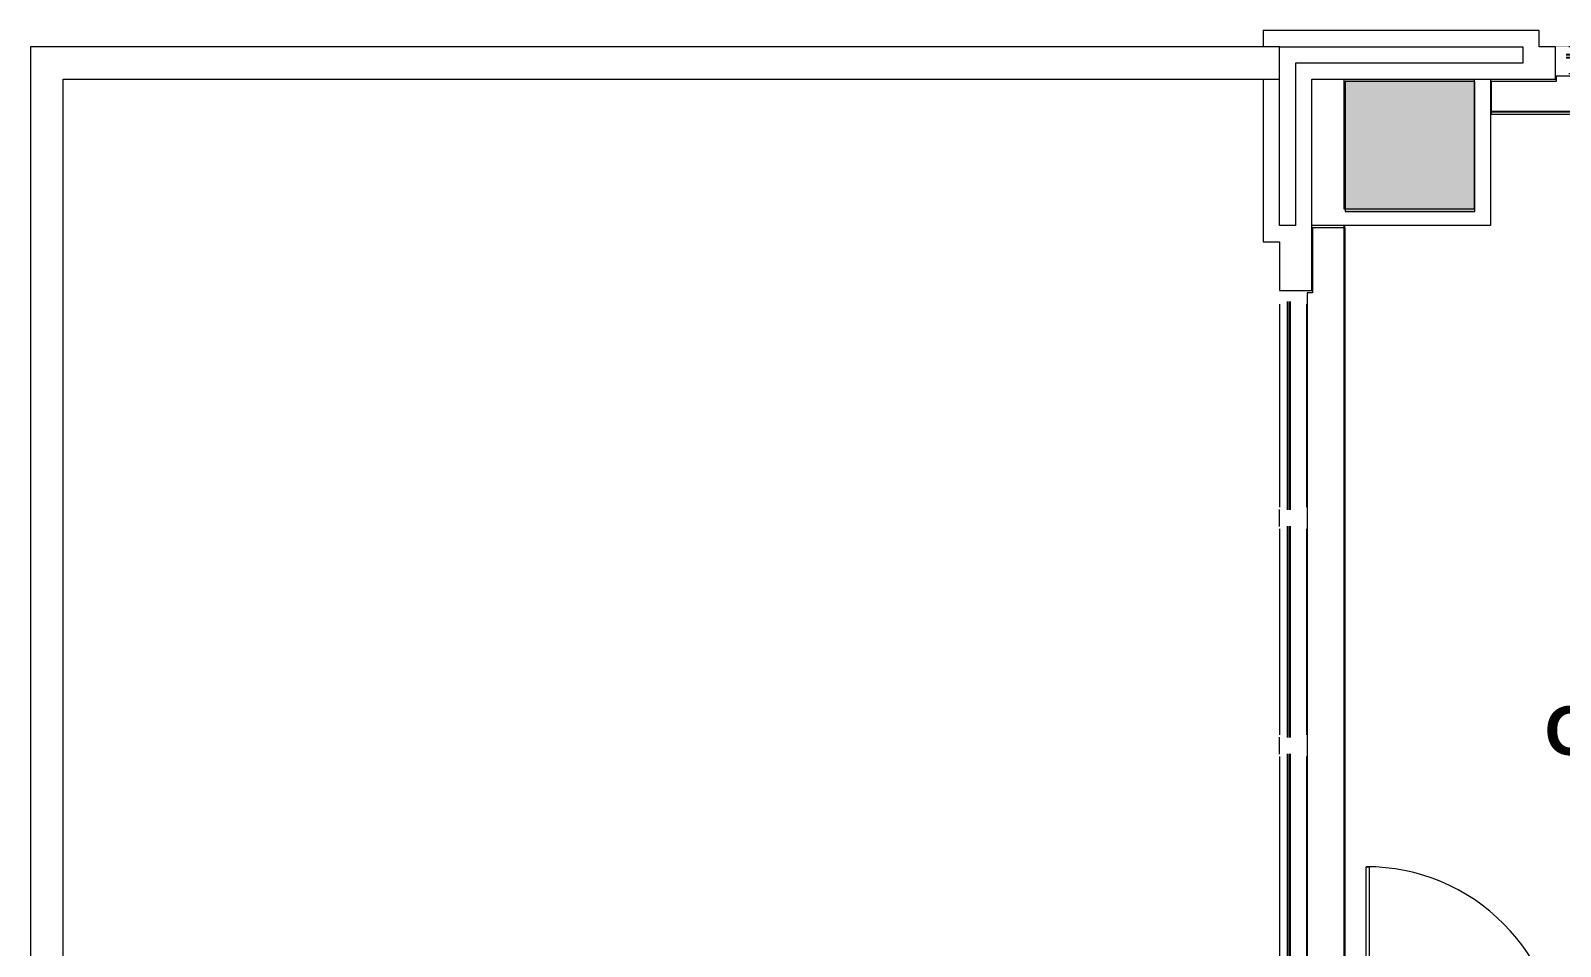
# Model space of a CAD drawing. Header units: inches. Extents: x 920 to 3142, y -796 to 870.
# Drawn here: x 1942.8 to 2225.5, y 684.6 to 853.7 of the extents above; entities that cross this region are included whole.
import ezdxf
from ezdxf.xclip import XClip

# ---------------------------------------------------------------- set-up
doc = ezdxf.new("R2010")
doc.units = ezdxf.units.IN
doc.header["$MEASUREMENT"] = 0
doc.header["$XCLIPFRAME"] = 2
doc.linetypes.add('L1$0$2DASHES', pattern=[163.199999, 71.999999, -24, 9.6, -24, 9.6, -24])
doc.layers.add('L1$0$A-Anno-Revs-FinF', color=181, linetype='Continuous')
doc.layers.add('L1$0$GLZ_GLAZING', color=7, linetype='Continuous')
for name, color, linetype, lineweight in [('L1$0$ArchiCAD Windows_Pen_No__4', 4, 'Continuous', 9), ('L1$0$BB Columns_Pen_No__3', 7, 'Continuous', 20), ('L1$0$BB Columns_Pen_No__7', 7, 'Continuous', 20), ('L1$0$BB Columns_Pen_No__95', 8, 'Continuous', 20), ('L1$0$BB Shell_Pen_No__100', 7, 'Continuous', 20), ('L1$0$BB Shell_Pen_No__95', 8, 'Continuous', 20), ('X2$0$18_0109_REV_dwg _7_', 8, 'Continuous', 9), ('X2$0$A-AREA-IDEN', 2, 'Continuous', 9), ('X2$0$A-DOOR', 31, 'Continuous', 13), ('X2$0$A-WALL', 113, 'Continuous', 9), ('X2$0$S-COLS', 52, 'Continuous', 9)]:
    doc.layers.add(name, color=color, linetype=linetype, lineweight=lineweight)
doc.styles.add('X2$0$Swis721 Lt BT_B', font='', dxfattribs={"height": 9})
doc.styles.get('X2$0$Swis721 Lt BT_B').set_extended_font_data('Swis721 Lt BT', bold=True)

# ---------------------------------------------------------------- blocks, each defined once
blk = doc.blocks.new('L1$0$window-fixed')
at = {"layer": 'L1$0$ArchiCAD Windows_Pen_No__4', "linetype": 'L1$0$2DASHES'}
for p, q in [((-6723.6, 3788.31), (-6761.1, 3788.31)), ((-6681.6, 3788.31), (-6719.6, 3788.31)), ((-6640.1, 3788.31), (-6677.6, 3788.31)), ((-6723.6, 3783.31), (-6761.1, 3783.31)), ((-6681.6, 3783.31), (-6719.6, 3783.31)), ((-6640.09, 3783.31), (-6677.6, 3783.31))]:
    blk.add_line(p, q, dxfattribs=at)
at = {"layer": 'L1$0$ArchiCAD Windows_Pen_No__4', "linetype": 'Continuous'}
for p, q in [((-6723.17, 3788.31), (-6721.6, 3788.31)), ((-6721.6, 3788.31), (-6720.02, 3788.31)), ((-6681.17, 3788.31), (-6679.6, 3788.31)), ((-6679.6, 3788.31), (-6678.02, 3788.31))]:
    blk.add_line(p, q, dxfattribs=at)
at = {"layer": 'L1$0$GLZ_GLAZING', "color": 30, "linetype": 'Continuous'}
for p, q in [((-6723.1, 3786.81), (-6761.6, 3786.81)), ((-6761.6, 3786.32), (-6723.1, 3786.31)), ((-6681.1, 3786.81), (-6720.1, 3786.81)), ((-6720.1, 3786.32), (-6681.1, 3786.31)), ((-6639.59, 3786.81), (-6678.1, 3786.81)), ((-6678.1, 3786.32), (-6639.6, 3786.31))]:
    blk.add_line(p, q, dxfattribs=at)
at = {"layer": 'L1$0$GLZ_GLAZING', "color": 30, "linetype": 'Continuous', "const_width": 0.00174}
for points in [[(-6763.6, 3783.31), (-6761.1, 3783.31), (-6761.1, 3786.06), (-6761.6, 3786.06), (-6761.6, 3787.06), (-6761.1, 3787.06), (-6761.1, 3788.31), (-6763.6, 3788.31), (-6763.6, 3787.06), (-6763.6, 3787.06), (-6763.6, 3786.06), (-6763.6, 3786.06)], [(-6719.6, 3783.31), (-6723.6, 3783.31), (-6723.6, 3786.06), (-6723.1, 3786.06), (-6723.1, 3787.06), (-6723.6, 3787.06), (-6723.6, 3788.31), (-6719.6, 3788.31), (-6719.6, 3787.06), (-6720.1, 3787.06), (-6720.1, 3786.06), (-6719.6, 3786.06)], [(-6677.6, 3783.31), (-6681.6, 3783.31), (-6681.6, 3786.06), (-6681.1, 3786.06), (-6681.1, 3787.06), (-6681.6, 3787.06), (-6681.6, 3788.31), (-6677.6, 3788.31), (-6677.6, 3787.06), (-6678.1, 3787.06), (-6678.1, 3786.06), (-6677.6, 3786.06)], [(-6723.1, 3786.06), (-6723.1, 3787.06), (-6761.6, 3787.06), (-6761.6, 3786.07), (-6723.1, 3786.06)], [(-6681.1, 3786.06), (-6681.1, 3787.06), (-6720.1, 3787.06), (-6720.1, 3786.07), (-6681.59, 3786.06)], [(-6639.59, 3786.06), (-6639.59, 3787.06), (-6678.1, 3787.06), (-6678.1, 3786.07), (-6639.59, 3786.06)]]:
    blk.add_lwpolyline(points, close=True, dxfattribs=at)
blk.add_lwpolyline([(-6637.6, 3783.31), (-6637.6, 3788.31), (-6640.1, 3788.31), (-6640.09, 3787.06), (-6639.59, 3787.06), (-6639.59, 3786.06), (-6640.09, 3786.06), (-6640.09, 3783.31), (-6637.6, 3783.31)], dxfattribs=at)
blk = doc.blocks.new('L1')
at = {"layer": 'L1$0$BB Columns_Pen_No__95', "linetype": 'Continuous', "lineweight": 0, "true_color": 0x3f3f3f}
blk.add_hatch(color=250, dxfattribs=at).paths.add_polyline_path([(-7162.69, 3767.32), (-7162.69, 3743.32), (-7138.69, 3743.32), (-7138.69, 3767.32)])
at = {"layer": 'L1$0$A-Anno-Revs-FinF'}
for p, q in [((-6985.69, 3761.32), (-7135.69, 3761.32)), ((-7162.69, 3740.32), (-7162.69, 3590.32))]:
    blk.add_line(p, q, dxfattribs=at)
at = {"layer": 'L1$0$BB Columns_Pen_No__3', "linetype": 'Continuous'}
for p, q in [((-7135.69, 3767.32), (-7135.69, 3740.32)), ((-7135.69, 3740.32), (-7168.69, 3740.32))]:
    blk.add_line(p, q, dxfattribs=at)
at = {"layer": 'L1$0$BB Columns_Pen_No__7', "linetype": 'Continuous', "flags": 128}
blk.add_lwpolyline([(-7162.69, 3767.32), (-7138.69, 3767.32), (-7138.69, 3743.32), (-7162.69, 3743.32)], close=True, dxfattribs=at)
at = {"layer": 'L1$0$BB Shell_Pen_No__100', "linetype": 'Continuous', "flags": 128}
for points in [[(-7177.69, 3776.32), (-7177.69, 3773.32)], [(-7126.69, 3776.32), (-7177.69, 3776.32)], [(-7126.69, 3773.32), (-7126.69, 3776.32)], [(-7174.69, 3740.32), (-7174.69, 3773.32)], [(-7174.69, 3773.32), (-7129.69, 3773.32)], [(-7168.69, 3767.32), (-7123.69, 3767.32), (-7123.69, 3773.32)], [(-7129.69, 3773.32), (-7129.69, 3770.32)], [(-7123.69, 3773.32), (-7126.69, 3773.32)], [(-7129.69, 3770.32), (-7171.69, 3770.32)], [(-7171.69, 3770.32), (-7171.69, 3740.32)], [(-7177.69, 3767.32), (-7177.69, 3740.32)], [(-7174.69, 3728.32), (-7168.69, 3728.32), (-7168.69, 3767.32)], [(-7177.69, 3740.32), (-7177.69, 3737.32)], [(-7171.69, 3740.32), (-7174.69, 3740.32)], [(-7177.69, 3737.32), (-7174.69, 3737.32)], [(-7174.69, 3737.32), (-7174.69, 3728.32)]]:
    blk.add_lwpolyline(points, dxfattribs=at)
at = {"layer": 'L1$0$BB Shell_Pen_No__95', "linetype": 'Continuous'}
for p, q in [((-7174.69, 3773.32), (-7177.69, 3773.32)), ((-7177.69, 3767.32), (-7174.69, 3767.32))]:
    blk.add_line(p, q, dxfattribs=at)
at = {"layer": 'L1$0$BB Shell_Pen_No__95', "linetype": 'Continuous', "flags": 128}
for points in [[(-7177.69, 3773.32), (-7405.44, 3773.32)], [(-7405.44, 3773.32), (-7405.44, 3531.32)], [(-7399.44, 3767.32), (-7177.69, 3767.32)], [(-7399.44, 3525.32), (-7399.44, 3767.32)]]:
    blk.add_lwpolyline(points, dxfattribs=at)
at = {"layer": 'L1$0$A-Anno-Revs-FinF'}
blk.add_blockref('L1$0$window-fixed', (-360.09, -14.99), dxfattribs=at)
at = {"layer": 'L1$0$A-Anno-Revs-FinF', "rotation": 90}
blk.add_blockref('L1$0$window-fixed', (-3386.38, 10365.91), dxfattribs=at)
blk = doc.blocks.new('X2$0$Single Glass Door - 36_ x 84_-4893000-FIRST FLOOR CONSTRUCTION')
at = {"layer": 'X2$0$A-DOOR', "lineweight": 20}
for p, q in [((17.40625, -0.25), (17.90625, -0.25)), ((17.40625, -36.0625), (17.40625, -0.25)), ((17.90625, -0.25), (17.90625, -36.0625)), ((17.90625, -36.0625), (17.40625, -36.0625))]:
    blk.add_line(p, q, dxfattribs=at)
at = {"layer": 'X2$0$A-DOOR', "lineweight": 9}
blk.add_arc((17.90625, -0.25), 35.8125, 179.5, 270, dxfattribs=at)
blk = doc.blocks.new('X2$0$Walls 1 - Walls 1-5280580-FIRST FLOOR CONSTRUCTION')
at = {"layer": 'X2$0$A-WALL'}
for p, q in [((-674.72, 845.31), (-756.93, 845.31)), ((-756.93, 845.31), (-756.93, 844.31)), ((-630.93, 845.31), (-670.09, 845.31)), ((-630.93, 844.31), (-630.93, 845.31)), ((-756.93, 844.31), (-768.93, 844.31)), ((-768.93, 844.31), (-768.93, 838.31)), ((-618.93, 844.31), (-630.93, 844.31)), ((-618.93, 838.31), (-618.93, 844.31)), ((-768.93, 838.31), (-674.72, 838.31)), ((-670.09, 838.31), (-618.93, 838.31))]:
    blk.add_line(p, q, dxfattribs=at)
blk = doc.blocks.new('X2$0$Walls 2 - Walls 1-5280805-FIRST FLOOR CONSTRUCTION')
at = {"layer": 'X2$0$A-WALL'}
for p, q in [((-629.61, 845.31), (-755.61, 845.31)), ((-755.61, 845.31), (-755.61, 844.31)), ((-629.61, 844.31), (-629.61, 845.31)), ((-617.61, 844.31), (-629.61, 844.31)), ((-617.61, 838.31), (-617.61, 844.31)), ((-755.45, 838.41), (-755.45, 838.31)), ((-755.45, 838.31), (-617.61, 838.31))]:
    blk.add_line(p, q, dxfattribs=at)
blk = doc.blocks.new('X2$0$Concrete-Rectangular-Column - 24 X 24-V16-FIRST FLOOR CONSTRUCTION')
at = {"layer": 'X2$0$S-COLS'}
blk.add_hatch(color=7, dxfattribs=at).paths.add_polyline_path([(-12, -12), (12, -12), (12, 12), (-12, 12), (-12, 11.75)], flags=0)
at = {"layer": 'X2$0$S-COLS', "color": 8, "lineweight": 20}
for p, q in [((12, 12), (-12, 12)), ((-12, 12), (-12, -12)), ((12, -12), (12, 12)), ((-12, -12), (12, -12))]:
    blk.add_line(p, q, dxfattribs=at)
blk = doc.blocks.new('X2')
at = {"layer": 'X2$0$18_0109_REV_dwg _7_'}
ref = blk.add_blockref('L1', (6366.63, -2922.6), dxfattribs=at)
XClip(ref).set_block_clipping_path([(-7565.77838059, 2127.0822525233), (-6206.3289485376, 3792.4196422704)])
at = {"layer": 'X2$0$A-DOOR', "rotation": 180}
blk.add_blockref('X2$0$Single Glass Door - 36_ x 84_-4893000-FIRST FLOOR CONSTRUCTION', (-774.09, 663.28), dxfattribs=at)
at = {"layer": 'X2$0$A-WALL'}
blk.add_blockref('X2$0$Walls 1 - Walls 1-5280580-FIRST FLOOR CONSTRUCTION', (0, 0), dxfattribs=at)
at = {"layer": 'X2$0$A-WALL', "rotation": 89.9999999999999}
blk.add_blockref('X2$0$Walls 2 - Walls 1-5280805-FIRST FLOOR CONSTRUCTION', (42.38, 1434.92), dxfattribs=at)
at = {"layer": 'X2$0$S-COLS'}
blk.add_blockref('X2$0$Concrete-Rectangular-Column - 24 X 24-V16-FIRST FLOOR CONSTRUCTION', (-783.93, 832.31), dxfattribs=at)
at = {"layer": 'X2$0$A-AREA-IDEN', "insert": (-759.06, 728.98), "char_height": 9, "width": 54.843, "attachment_point": 1, "style": 'X2$0$Swis721 Lt BT_B'}
blk.add_mtext('OFFICE', dxfattribs=at)

msp = doc.modelspace()

# ---------------------------------------------------------------- block references
at = {"color": 250}
msp.add_blockref('X2', (2981.59, 0), dxfattribs=at)

doc.saveas('drawing.dxf')
